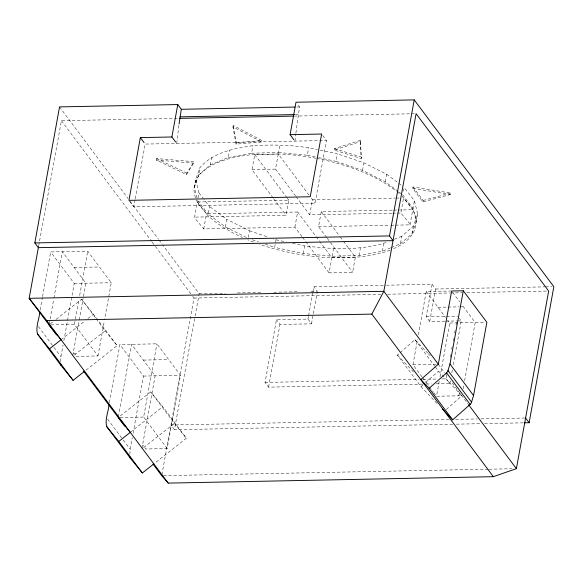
<?xml version="1.0" encoding="UTF-8"?>
<svg xmlns="http://www.w3.org/2000/svg" width="583" height="583" viewBox="0 0 583 583"><rect width="100%" height="100%" fill="white"/><g stroke="black" fill="none" stroke-linecap="round" stroke-linejoin="round"><path stroke-width="0.44" stroke-dasharray="2.92 2.19" d="M60.661 361.591L60.938 356.679L63.044 345.078M129.892 454.208L130.162 449.296L132.275 437.687M176.707 143.454L178.959 124.828M294.932 141.115L295.792 134.024M295.894 133.135L299.524 106.959L297.002 103.577M38.682 245.866L61.426 120.696L178.748 118.378M40.125 309.974L42.399 297.476M42.559 296.579L50.677 251.936L87.72 251.207L111.287 282.733L104.532 319.885M49.198 324.031L53.738 299.028M53.906 298.139L62.337 251.71L85.905 283.236L83.303 297.563M63.86 340.61L74.245 283.469L50.677 251.936M73.218 353.065L73.334 353.05A3.833 3.134 -36.8 0 1 75.615 354.078L76.133 356.381L97.98 355.951L74.413 324.418L75.207 320.038M75.367 319.163L79.04 298.97M79.682 295.435L87.72 251.207M72.758 355.601L79.077 320.832M79.237 319.943L83.143 298.452M97.98 355.951L104.372 320.774M322.698 135.467L326.458 140.496L315.053 203.227L133.777 206.812L135.081 199.641M135.241 198.745L145.182 144.074L326.458 140.496M109.356 402.591L119.901 344.553L156.944 343.824L180.511 375.35L167.212 448.56L145.364 448.997L144.839 446.687A3.833 3.134 -36.8 0 0 142.565 445.66L142.441 445.674M156.324 160.034L156.579 158.598L193.957 161.666L193.694 163.102L186.538 174.55L156.324 160.034L193.694 163.102M118.422 416.641L131.569 344.32L155.136 375.853L141.982 448.218M133.084 433.227L143.469 376.079L119.901 344.553M186.538 174.55L186.8 173.115L193.957 161.666M167.212 448.56L143.644 417.034L156.944 343.824M196.981 197.994L194.336 187.187L195.706 179.63L200.005 167.503C213.305 152.323 233.914 148.417 252.935 145.677C274.455 144.453 296.273 144.846 317.385 149.532M194.336 187.187L198.635 175.06L200.005 167.503M301.95 236.567L294.896 227.13L203.729 228.93L194.933 218.326L194.576 217.116L197.324 201.995A112.475 48.775 10.3 0 1 251.288 154.743L278.259 153.978A112.475 48.775 10.3 0 1 315.811 158.255M198.052 197.965L198.971 192.929L195.706 179.63M198.635 175.06L210.208 164.931L211.578 157.366M203.729 228.93L206.477 213.815L197.681 203.205L197.324 201.995L288.804 200.188L286.056 215.309L194.576 217.116M246.471 237.5L225.424 226.947L208.204 214.048L209.574 206.491L203.992 199.35M161.877 474.773L193.993 298.044L192.361 295.865M452.736 424.235L174.455 429.729L194.948 316.97M195.108 316.073L199.175 293.701L162.774 245.006M232.945 126.905L233.207 125.469L262.08 140.539L261.818 141.975L236.071 144.118L232.945 126.905L261.818 141.975M210.208 164.931L228.259 157.483L229.629 149.926M236.071 144.118L236.334 142.682L233.207 125.469M225.424 226.947L226.794 219.39L209.574 206.491M228.259 157.483L251.564 153.234L252.935 145.677M273.077 197.943L251.987 169.719L254.735 154.604L278.259 153.978L309.194 195.363M248.241 237.47L249.466 230.751L226.794 219.39M295.596 195.961L275.511 169.092L278.259 153.978M251.564 153.234L278.536 152.469L279.906 144.905M390.595 247.848L382.39 251.229L359.084 255.478L332.113 256.243L303.32 253.474L274.659 247.36L276.036 239.802L273.463 238.928M422.668 384.102L268.581 387.148L265.046 382.419L276.444 319.717L307.97 319.09L311.504 323.82L279.978 324.447L276.444 319.717M278.536 152.469L307.328 155.238L308.699 147.674M294.896 227.13L297.643 212.015L206.477 213.815M268.581 387.148L279.978 324.447M391.842 213.218L309.704 214.836L312.452 199.721L395.42 198.082M303.32 253.474L304.69 245.917C332.252 249.233 361.198 250.967 387.863 241.981M326.655 237.514L318.544 226.663L321.291 211.549L392.847 210.128M334.234 150.028L334.496 148.592L360.571 140.248L361.263 158.634L334.234 150.028L360.309 141.684L360.571 140.248M398.138 191.435L385.225 181.765L362.553 170.404L335.983 161.353L337.36 153.795L318.252 149.714M307.97 319.09L308.443 316.496M308.596 315.629L312.816 292.411M312.969 291.587L313.865 286.639L385.713 285.218M311.504 323.82L317.239 292.243M343.445 241.187L355.36 257.132L352.62 272.246L329.089 272.873L331.836 257.759L319.899 241.785M332.113 256.243L333.483 248.686M362.553 170.404L363.93 162.839L337.36 153.795M359.084 255.478L360.454 247.921M385.225 181.765L386.595 174.2L363.93 162.839M382.39 251.229L383.76 243.672M403.057 191.304L403.516 188.783M395.536 225.14L410.024 224.856L409.674 223.646L400.871 213.035L403.538 197.921M391.412 247.505L400.441 243.781L401.811 236.224L413.383 226.095L417.683 213.968L414.426 200.669L403.815 187.107M412.706 188.36L412.968 186.924L450.71 193.068L450.448 194.503L422.85 201.929L412.706 188.36L450.448 194.503M410.024 224.856L412.771 209.734L412.421 208.532L403.618 197.921M400.441 243.781L412.013 233.652L416.313 221.525L413.048 208.226L414.426 200.669M412.013 233.652L413.383 226.095M416.313 221.525L417.683 213.968M422.85 201.929L423.112 200.494L412.968 186.924M422.048 376.902L412.946 364.725L417.566 339.277M418.368 334.853L426.246 291.507L450.717 291.026M445.04 321.182L429.729 321.488L426.195 316.758L432.09 284.3L386.616 285.204M429.729 321.488L435.625 289.03L432.09 284.3M439.218 381.348L436.507 396.251L461.889 395.748L438.496 371.189L435.282 366.889M440.012 376.961L449.814 323.04L447.671 320.169M436.266 383.84L449.857 383.57L446.323 378.841L446.811 376.152M450.229 357.343L450.717 354.653M451.694 349.275L452.182 346.594M453.159 341.215L453.647 338.526M454.623 333.155L455.112 330.466M456.088 325.088L456.576 322.406M449.857 383.57L450.346 380.881M451.81 372.821L452.627 368.339M453.275 364.754L461.255 320.861L459.236 318.158M463.157 388.781L463.806 385.195M464.622 380.721L475.196 322.537L461.802 304.625M458.355 395.821L459.725 393.474A3.833 3.134 -36.8 0 1 460.541 392.898M436.988 403.4L420.984 386.602L397.417 355.069L399.435 353.291M400.113 352.7L414.928 339.663L427.703 353.072M420.984 386.602L423.003 384.824M425.699 382.448L438.496 371.189M446.396 409.383L461.889 395.748M50.437 323.813L53.25 321.597M56.063 319.375L81.554 299.261L97.857 319.819M61.055 339.751L85.089 320.781M87.916 318.544L93.572 314.084M74.405 355.025L105.122 330.787L96.552 319.324M86.029 370.161L117.139 345.61L98.396 320.533M120.368 415.876L150.786 391.871L162.803 406.701L186.363 438.227L155.26 462.771M130.279 432.36L162.803 406.701M143.637 447.642L174.353 423.404L150.786 391.871M394.429 239.27L401.811 236.224M423.112 200.494L450.71 193.068M236.334 142.682L262.08 140.539M251.987 169.719L275.511 169.092M355.36 257.132L331.836 257.759A112.475 48.775 10.3 0 1 259.428 244.233M331.836 257.759L358.807 256.994A112.475 48.775 10.3 0 0 391.885 249.393M296.798 107.01L299.524 106.959M295.428 114.567L298.153 114.516M294.24 116.097L414.287 113.729M396.323 198.067L399.027 198.009M393.751 210.113L397.373 210.04M398.284 210.026L412.771 209.734A112.475 48.775 10.3 0 1 392.702 249.043M392.745 213.196L396.36 213.123M397.263 213.108L400.871 213.035M318.544 226.663L390.1 225.249M391.004 225.227L394.625 225.162M74.121 267.473L99.504 266.97M74.245 283.469L111.287 282.733M199.175 293.701L225.548 293.183M237.376 292.95L262.838 292.447M273.748 292.229L299.21 291.726M311.038 291.493L317.4 291.369L313.865 286.639M435.625 289.03L544.755 286.872M545.666 286.858L552.028 286.734M193.993 298.044L381.333 294.342M387.702 294.218L449.537 292.994M450.448 292.979L462.275 292.746M466.815 292.651L546.847 291.07M438.03 307.27L447.095 307.095M447.999 307.073L458.879 306.862M459.783 306.84L463.412 306.775M426.195 316.758L457.721 316.132M50.845 324.884L74.413 324.418M445.944 321.167L456.751 320.949M457.648 320.934L461.255 320.861M449.814 323.04L485.063 322.341M143.352 360.09L168.727 359.587M412.946 364.725L436.507 364.258M143.469 376.079L180.511 375.35M265.046 382.419L419.133 379.38M422.755 379.307L437.257 379.016M441.79 378.928L446.323 378.841M426.29 384.037L431.733 383.927M120.076 417.501L143.644 417.034M449.202 419.505L170.921 425L174.455 429.729M455.571 419.374L477.397 418.944M481.033 418.871L524.685 418.011M456.372 424.162L480.931 423.673M484.568 423.601L523.672 422.828M163.531 475.633L488.197 469.213M489.108 469.198L511.838 468.747M307.328 155.238L317.75 157.461M318.617 157.643L335.983 161.353M276.036 239.802L286.457 242.025M292.535 243.322L304.69 245.917M334.496 148.592L361.526 157.199M249.466 230.751L268.318 237.172M252.381 239.773L258.378 241.814M265.236 244.146L274.659 247.36M156.579 158.598L186.8 173.115M386.595 174.2L398.08 182.807M398.794 183.339L401.665 185.496M398.859 191.975L401.731 194.124M428.33 353.728L430.203 355.696M397.417 355.069L413.42 371.874M105.122 330.787L117.139 345.61M174.353 423.404L186.363 438.227M402.445 194.664L413.048 208.226M402.168 196.172L412.771 209.734M198.971 192.929L203.438 198.635M197.593 200.486L208.204 214.048M197.324 201.995L207.927 215.557A112.475 48.775 10.3 0 0 242.601 237.572M452.7 292.44L459.659 301.754M426.246 291.507L445.529 317.305M438.321 364.222L444.749 372.821M445.288 373.535L447.431 376.399M452.248 382.849L468.032 403.968M311.3 198.198L315.053 203.227M321.291 211.549L339.678 236.144M340.202 236.851L342.921 240.488M414.928 339.663L434.743 366.175M296.135 196.69L309.704 214.836M327.194 238.236L329.898 241.858M330.444 242.579L352.62 272.246M422.588 377.624L429.008 386.216M429.547 386.937L433.293 391.951M433.832 392.665L435.435 394.815M254.735 154.604L286.647 197.294M287.186 198.016L288.804 200.188M297.643 212.015L315.556 235.977M316.095 236.698L319.353 241.056M273.616 198.665L286.056 215.309M302.497 237.296L305.208 240.925M305.754 241.654L329.089 272.873M59.546 106.9L127.998 198.482M130.177 201.39L158.43 239.19M158.97 239.919L162.227 244.277M129.484 201.062L133.777 206.812M61.426 120.696L151.616 241.355M152.163 242.076L154.874 245.713M155.421 246.441L191.822 295.136M81.554 299.261L96.02 318.609M38.442 326.589L53.439 346.652M53.971 347.366L60.938 356.679M107.666 419.199L122.663 439.261M123.202 439.983L130.162 449.296M360.309 141.684L361.263 158.634M253.51 242.083A112.475 48.775 10.3 0 1 247.819 239.824M316.693 158.423A112.475 48.775 10.3 0 1 396.447 191.217M397.132 191.771A112.475 48.775 10.3 0 1 400.375 194.518"/><path stroke-width="0.87" d="M179.068 123.946L181.306 109.291L177.764 104.561L59.546 106.9L34.82 242.929L38.354 247.658L393.029 240.648L389.495 235.918L414.214 99.89L295.989 102.229L290.101 134.651L293.854 139.68M38.558 246.551L29.15 298.321L56.536 334.955M39.804 311.759C39.374 318.93 35.395 326.895 37.523 334.008L61.091 365.534L73.108 380.356L84.615 371.276M175.629 142.019L171.876 136.99L140.35 137.61L128.945 200.348L310.222 196.762L321.627 134.032L290.101 134.651M109.028 404.376C108.598 411.54 104.619 419.505 106.755 426.618L130.322 458.151L142.339 472.973L153.846 463.893M171.876 136.99L177.764 104.561M429.088 388.322L446.6 372.909L447.751 371.342L449.989 363.989L463.296 290.779L451.628 291.004L438.321 364.222L420.809 379.628L429.088 388.322L452.656 419.847L470.168 404.442L471.319 402.868L473.556 395.522L486.856 322.304L463.296 290.779M153.023 464.039L161.717 475.67L168.21 483.11L493.356 476.683L516.385 468.659L548.669 291.034L416.102 113.692L383.825 291.311L371.83 314.106L46.684 320.526L29.15 298.321L383.825 291.311L438.693 364.725M524.583 422.813L529.131 422.726L553.85 286.698L414.214 99.89M73.108 380.356L49.54 348.831L61.055 339.751L49.038 324.92M142.339 472.973L118.772 441.448L130.279 432.36L118.262 417.537M181.306 109.291L294.976 107.046M179.928 116.848L294.517 114.589M179.651 118.364L293.329 116.119M34.82 242.929L389.495 235.918M442.533 409.215L452.656 419.847M37.523 334.008L49.54 348.831M106.755 426.618L118.772 441.448M525.596 417.996L529.131 422.726M449.989 363.989L473.556 395.522M447.97 370.569L471.538 402.095M446.6 372.909L470.168 404.442M468.579 404.697L516.385 468.659M371.83 314.106L493.356 476.683M140.35 137.61L144.103 142.638M46.684 320.526L168.21 483.11M83.478 371.007L124.769 426.246M130.322 458.151L129.739 456.613M61.091 365.534L60.508 363.996"/></g></svg>
